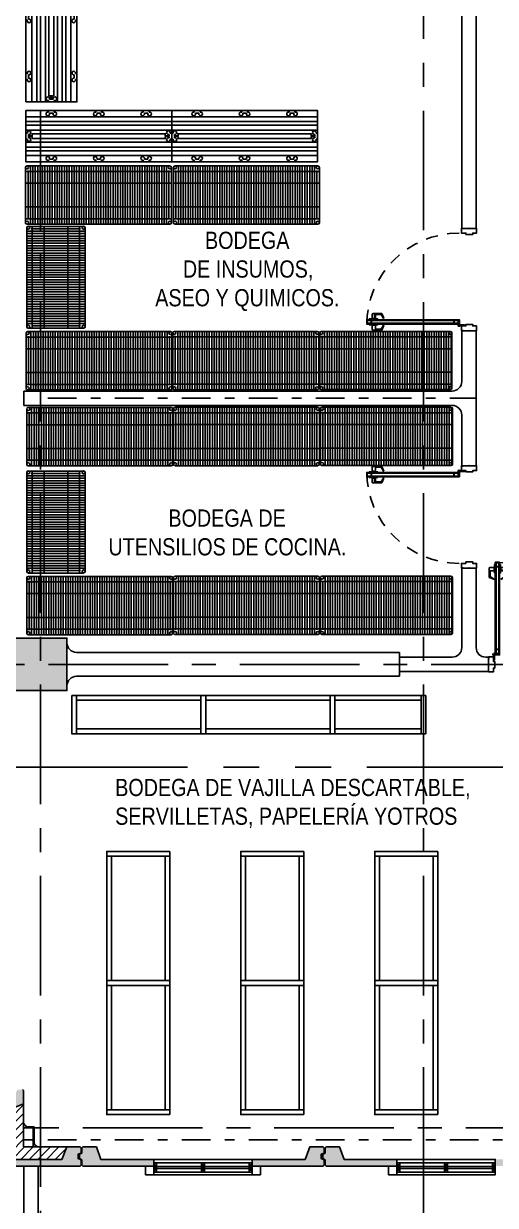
# Model space of a CAD drawing. Extents: x -28 to 149, y -33 to 76.
# Drawn here: x -0.18 to 4.75, y 3.47 to 15.82 of the extents above; entities that cross this region are included whole.
import ezdxf

# ---------------------------------------------------------------- set-up
doc = ezdxf.new("R2010")
doc.units = 0
for name, pattern in [('CENTER', [2, 1.25, -0.25, 0.25, -0.25]), ('DASHDOT', [1, 0.5, -0.25, 0, -0.25]), ('DASHDOT2', [12.7, 6.35, -3.175, 0, -3.175]), ('HIDDEN2', [0.1875, 0.125, -0.0625]), ('PHANTOM2', [1.25, 0.625, -0.125, 0.125, -0.125, 0.125, -0.125])]:
    doc.linetypes.add(name, pattern=pattern)
doc.layers.add('01', color=1, linetype='Continuous', lineweight=25)
for name, color, linetype in [('arq-columnas', 5, 'Continuous'), ('arq-ejes', 1, 'DASHDOT2'), ('arq-ejes-principales', 1, 'CENTER'), ('arq-hatch', 252, 'Continuous'), ('arq-indicacion de corte', 5, 'PHANTOM2'), ('arq-mobiliario', 1, 'Continuous'), ('arq-muro', 5, 'Continuous'), ('arq-pared mamposteria', 4, 'Continuous'), ('arq-paredes-liv', 3, 'Continuous'), ('arq-prefafricado', 1, 'Continuous'), ('arq-puertas', 2, 'Continuous'), ('arq-tarimas', 1, 'Continuous'), ('arq-text-area', 3, 'Continuous'), ('arq-ventanas', 2, 'Continuous'), ('arq-vigas exteriores', 3, 'Continuous')]:
    doc.layers.add(name, color=color, linetype=linetype)
doc.layers.add('mv', color=191, linetype='Continuous', plot=False)
doc.styles.add('dape 2', font='ARIALN.TTF', dxfattribs={"height": 2.5})

# ---------------------------------------------------------------- blocks, each defined once
blk = doc.blocks.new('DIV-V')
for p, q in [((0.03, 0.04), (0, -0.06)), ((0.03, -0.06), (0, 0.04))]:
    blk.add_line(p, q)
blk.add_lwpolyline([(0.03, 0.04), (0.03, -0.06), (0, -0.06), (0, 0.04)], close=True)
blk = doc.blocks.new('DRYDRY')
at = {"layer": 'arq-hatch'}
h = blk.add_hatch(color=256, dxfattribs=at)
h.paths.add_polyline_path([(31.472, 122.956), (31.472, 123.096), (31.462, 123.106), (31.407, 123.106), (31.395, 123.076), (31.35, 123.076), (31.337, 123.106), (31.282, 123.106), (31.272, 123.096), (31.272, 122.706), (31.342, 122.706), (31.342, 122.906)])
h.paths.add_polyline_path([(31.342, 122.706), (31.272, 122.706), (31.272, 122.316), (31.282, 122.306), (31.697, 122.306), (31.697, 122.376), (31.342, 122.376)])
h.paths.add_polyline_path([(31.697, 122.376), (31.697, 122.306), (32.062, 122.306), (32.072, 122.316), (32.072, 122.371), (32.042, 122.384), (32.042, 122.429), (32.072, 122.441), (32.072, 122.496), (32.062, 122.506), (31.922, 122.506), (31.872, 122.376)])
h = blk.add_hatch(color=256, dxfattribs=at)
h.paths.add_polyline_path([(32.832, 122.376), (32.28, 122.376), (32.232, 122.506), (32.09, 122.506), (32.08, 122.496), (32.08, 122.441), (32.056, 122.429), (32.056, 122.384), (32.08, 122.371), (32.08, 122.316), (32.09, 122.306), (32.832, 122.306)])
h.paths.add_polyline_path([(34.612, 122.371), (34.582, 122.384), (34.582, 122.429), (34.612, 122.441), (34.612, 122.496), (34.602, 122.506), (34.462, 122.506), (34.412, 122.376), (33.86, 122.376), (33.86, 122.306), (34.602, 122.306), (34.612, 122.316)])
h = blk.add_hatch(color=256, dxfattribs=at)
h.paths.add_polyline_path([(35.372, 122.376), (34.822, 122.376), (34.773, 122.506), (34.632, 122.506), (34.622, 122.496), (34.622, 122.441), (34.598, 122.429), (34.598, 122.384), (34.622, 122.371), (34.622, 122.316), (34.632, 122.306), (35.372, 122.306)])
h.paths.add_polyline_path([(37.148, 122.371), (37.118, 122.384), (37.118, 122.429), (37.148, 122.441), (37.148, 122.496), (37.138, 122.506), (36.998, 122.506), (36.948, 122.376), (36.4, 122.376), (36.4, 122.306), (37.138, 122.306), (37.148, 122.316)])
for p, q in [((32.832, 122.376), (32.832, 122.306)), ((35.372, 122.376), (35.372, 122.306))]:
    blk.add_line(p, q)
blk.add_lwpolyline([(31.997, 122.506, -0.000441), (31.997, 122.506), (31.997, 122.506)], format="xyb")
at = {"layer": 'arq-prefafricado'}
for p, q in [((32.832, 122.306), (32.832, 122.376)), ((33.86, 122.306), (33.86, 122.376)), ((35.372, 122.306), (35.372, 122.376))]:
    blk.add_line(p, q, dxfattribs=at)
for points in [[(31.462, 123.106), (31.472, 123.096), (31.472, 122.956), (31.342, 122.906)], [(31.342, 122.376), (31.872, 122.376), (31.922, 122.506), (32.062, 122.506), (32.072, 122.496), (32.072, 122.441), (32.042, 122.429), (32.042, 122.384), (32.072, 122.371), (32.072, 122.316), (32.062, 122.306), (31.282, 122.306)], [(32.832, 122.306), (32.09, 122.306), (32.08, 122.316), (32.08, 122.371), (32.056, 122.384), (32.056, 122.429), (32.08, 122.441), (32.08, 122.496), (32.09, 122.506), (32.232, 122.506), (32.232, 122.506), (32.28, 122.376), (32.832, 122.376)], [(33.86, 122.376), (34.412, 122.376), (34.462, 122.506), (34.462, 122.506), (34.602, 122.506), (34.612, 122.496), (34.612, 122.441), (34.582, 122.429), (34.582, 122.384), (34.612, 122.371), (34.612, 122.316), (34.602, 122.306), (33.86, 122.306)], [(35.372, 122.306), (34.632, 122.306), (34.622, 122.316), (34.622, 122.371), (34.598, 122.384), (34.598, 122.429), (34.622, 122.441), (34.622, 122.496), (34.632, 122.506), (34.773, 122.506), (34.773, 122.506), (34.822, 122.376), (35.372, 122.376)]]:
    blk.add_lwpolyline(points, dxfattribs=at)
at = {"layer": 'arq-ventanas'}
for p, q in [((32.832, 122.341), (33.86, 122.341)), ((35.372, 122.341), (36.4, 122.341)), ((32.832, 122.241), (33.86, 122.241)), ((32.862, 122.301), (33.331, 122.301)), ((32.862, 122.281), (33.331, 122.281)), ((33.361, 122.301), (33.83, 122.301)), ((33.361, 122.281), (33.83, 122.281)), ((35.372, 122.241), (36.4, 122.241)), ((35.402, 122.301), (35.871, 122.301)), ((35.402, 122.281), (35.871, 122.281)), ((35.901, 122.301), (36.37, 122.301)), ((35.901, 122.281), (36.37, 122.281))]:
    blk.add_line(p, q, dxfattribs=at)
for points in [[(32.746, 122.306), (32.746, 122.216), (32.832, 122.216), (32.832, 122.306)], [(33.946, 122.306), (33.946, 122.216), (33.86, 122.216), (33.86, 122.306)], [(35.286, 122.306), (35.286, 122.216), (35.372, 122.216), (35.372, 122.306)]]:
    blk.add_lwpolyline(points, dxfattribs=at)
for points in [[(32.832, 122.376), (32.832, 122.216), (33.86, 122.216), (33.86, 122.376)], [(35.372, 122.376), (35.372, 122.216), (36.4, 122.216), (36.4, 122.376)]]:
    blk.add_lwpolyline(points, close=True, dxfattribs=at)
at = {"layer": 'arq-ventanas', "rotation": 179.9993686240186}
for p in [(32.862, 122.281), (35.402, 122.281)]:
    blk.add_blockref('DIV-V', p, dxfattribs=at)
at = {"layer": 'arq-ventanas', "xscale": -0.9999999999999987, "rotation": 180.0006313759814}
for p in [(33.331, 122.281), (33.83, 122.281), (35.871, 122.281), (36.37, 122.281)]:
    blk.add_blockref('DIV-V', p, dxfattribs=at)
blk = doc.blocks.new('0.60x1.30')
for points in [[(0.66, 1.4), (0.66, 1.35), (0, 1.35), (0, 1.4)], [(0, 0.05), (0, 1.35), (0.05, 1.35), (0.05, 0.05)], [(0.66, 0.05), (0.66, 1.35), (0.61, 1.35), (0.61, 0.05)], [(0.66, 0), (0.66, 0.05), (0, 0.05), (0, 0)]]:
    blk.add_lwpolyline(points, close=True)
blk = doc.blocks.new('0.40x1.30')
for points in [[(0, 0.4), (0.05, 0.4), (0.05, 0), (0, 0)], [(1.35, 0.4), (0.05, 0.4), (0.05, 0.35), (1.35, 0.35)], [(1.4, 0.4), (1.35, 0.4), (1.35, 0), (1.4, 0)], [(1.35, 0), (0.05, 0), (0.05, 0.05), (1.35, 0.05)]]:
    blk.add_lwpolyline(points, close=True)
blk = doc.blocks.new('0.40x0.90')
for p, q in [((0.95, 0.4), (0.05, 0.4)), ((0.05, 0.4), (0.05, 0.35)), ((1, 0.4), (0.95, 0.4)), ((0.95, 0.4), (0.95, 0)), ((0.95, 0.35), (0.95, 0.4)), ((1, 0), (1, 0.4)), ((0.05, 0.35), (0.95, 0.35)), ((0.05, 0), (0.05, 0.05)), ((0.05, 0.05), (0.95, 0.05)), ((0.95, 0), (0.05, 0)), ((0.95, 0.05), (0.95, 0)), ((0.95, 0), (1, 0))]:
    blk.add_line(p, q)
blk.add_lwpolyline([(0, 0.4), (0.05, 0.4), (0.05, 0), (0, 0)], close=True)
blk = doc.blocks.new('*U140')
for p, q in [((-0.13, -0.889), (-0.179, -0.909)), ((-0.179, -1.006), (-0.179, -0.909)), ((-0.128, -0.892), (-0.169, -0.917)), ((-0.169, -0.984), (-0.169, -0.917)), ((-0.134, -0.978), (-0.169, -0.978)), ((-0.128, -0.986), (-0.167, -0.986)), ((-0.134, -0.978), (-0.128, -0.986)), ((-0.128, -0.892), (-0.13, -0.889)), ((-0.128, -1.016), (-0.128, -0.981)), ((-0.123, -0.981), (-0.128, -0.981)), ((-0.123, -1.043), (-0.123, -0.953)), ((-0.115, -0.953), (-0.123, -0.953)), ((-0.07, -0.953), (-0.062, -0.953)), ((-0.062, -1.043), (-0.062, -0.953)), ((-0.062, -0.981), (-0.057, -0.981)), ((-0.057, -0.892), (-0.055, -0.889)), ((-0.057, -0.892), (-0.016, -0.917)), ((-0.051, -0.978), (-0.057, -0.986)), ((-0.057, -1.016), (-0.057, -0.981)), ((-0.055, -0.889), (-0.006, -0.909)), ((-0.051, -0.978), (-0.016, -0.978)), ((-0.016, -0.984), (-0.016, -0.917)), ((-0.006, -1.006), (-0.006, -0.909)), ((-0.128, -1.011), (-0.174, -1.011)), ((-0.123, -1.016), (-0.128, -1.016)), ((-0.115, -1.043), (-0.123, -1.043)), ((-0.07, -1.043), (-0.062, -1.043)), ((-0.062, -1.016), (-0.057, -1.016)), ((-0.057, -1.011), (-0.011, -1.011))]:
    blk.add_line(p, q)
for points in [[(-1.063, 0.069), (-1.07, 0.069), (-1.07, 0.079), (-1.02, 0.079), (-1.02, 0.039), (-1.005, 0.039), (-1.005, -0.031), (-1.02, -0.031), (-1.02, -0.079), (-1.07, -0.079), (-1.07, -0.069), (-1.06, -0.069)], [(-0.007, 0.069), (0, 0.069), (0, 0.079), (-0.05, 0.079), (-0.05, 0.039), (-0.065, 0.039), (-0.065, -0.031), (-0.05, -0.031), (-0.05, -0.079), (0, -0.079), (0, -0.069), (-0.01, -0.069)], [(-0.065, -0.109), (-0.115, -0.109), (-0.115, -0.099), (-0.065, -0.099)], [(-0.051, -0.095), (-0.051, -0.045), (-0.061, -0.045), (-0.061, -0.095)]]:
    blk.add_lwpolyline(points)
for points in [[(-0.115, -1.068), (-0.07, -1.068), (-0.07, -0.109), (-0.115, -0.109)], [(-0.078, -0.154), (-0.108, -0.154), (-0.108, -0.114), (-0.078, -0.114)], [(-0.108, -0.159), (-0.078, -0.159), (-0.078, -1.018), (-0.108, -1.018)], [(-0.078, -1.023), (-0.108, -1.023), (-0.108, -1.063), (-0.078, -1.063)]]:
    blk.add_lwpolyline(points, close=True)
blk.add_circle((-0.056, -0.104), 0.01)
at = {"color": 251, "linetype": 'HIDDEN2'}
blk.add_arc((-0.056, -0.104), 0.964, 180, 270, dxfattribs=at)
for centre, radius, start, end in [((-0.167, -0.984), 0.002, 180, 270), ((-0.174, -1.006), 0.005, 180, 270), ((-0.011, -1.006), 0.005, 270, 0)]:
    blk.add_arc(centre, radius, start, end)
at = {"layer": 'mv'}
for p in [(-1.07, 0), (0, 0)]:
    blk.add_point(p, dxfattribs=at)
blk = doc.blocks.new('tp01')
at = {"color": 8}
for p, q in [((0.0978, 0.199), (0.1122, 0.199)), ((0.2928, 0.199), (0.3072, 0.199)), ((0.4878, 0.199), (0.5022, 0.199)), ((0, 0.185), (0.6, 0.185)), ((0, 0.165), (0.6, 0.165)), ((0, 0.15), (0.6, 0.15)), ((0, 0.13), (0.6, 0.13)), ((0.5938, 0.1169), (0.6, 0.1169)), ((0, 0.08), (0.6, 0.08)), ((0, 0.06), (0.6, 0.06)), ((0.5938, 0.0931), (0.6, 0.0931)), ((0, 0.045), (0.6, 0.045)), ((0, 0.025), (0.6, 0.025)), ((0.0978, 0.011), (0.1122, 0.011)), ((0.2928, 0.011), (0.3072, 0.011)), ((0.4878, 0.011), (0.5022, 0.011))]:
    blk.add_line(p, q, dxfattribs=at)
at = {"color": 2}
blk.add_lwpolyline([(0, 0.21), (0, 0), (0.6, 0), (0.6, 0.21)], close=True, dxfattribs=at)
at = {"color": 8}
for points in [[(0.0931, 0.21), (0.0931, 0.2038)], [(0.1169, 0.21), (0.1169, 0.2038)], [(0.2881, 0.21), (0.2881, 0.2038)], [(0.3119, 0.21), (0.3119, 0.2038)], [(0.4831, 0.21), (0.4831, 0.2038)], [(0.5069, 0.21), (0.5069, 0.2038)], [(0, 0.1169), (0.0062, 0.1169)], [(0.011, 0.1122), (0.011, 0.1066), (0.0263, 0.1066), (0.0263, 0.115), (0.5737, 0.115), (0.5737, 0.1066), (0.589, 0.1066), (0.589, 0.1122)], [(0.011, 0.0978), (0.011, 0.1034), (0.0263, 0.1034), (0.0263, 0.095), (0.5737, 0.095), (0.5737, 0.1034), (0.589, 0.1034), (0.589, 0.0978)], [(0, 0.0931), (0.0062, 0.0931)], [(0.0931, 0), (0.0931, 0.0062)], [(0.1169, 0), (0.1169, 0.0062)], [(0.2881, 0), (0.2881, 0.0062)], [(0.3119, 0), (0.3119, 0.0062)], [(0.4831, 0), (0.4831, 0.0062)], [(0.5069, 0), (0.5069, 0.0062)]]:
    blk.add_lwpolyline(points, dxfattribs=at)
for centre, start, end in [((0.0907, 0.1966), 71.4918, 18.5083), ((0.1193, 0.1966), 161.4917, 108.5082), ((0.2857, 0.1966), 71.4918, 18.5083), ((0.3143, 0.1966), 161.4917, 108.5082), ((0.4807, 0.1966), 71.4918, 18.5083), ((0.5093, 0.1966), 161.4917, 108.5082), ((0.0134, 0.1193), 251.4917, 198.5082), ((0.0134, 0.0907), 161.4918, 108.5083), ((0.5866, 0.1193), 341.4918, 288.5083), ((0.5866, 0.0907), 71.4917, 18.5082), ((0.0907, 0.0134), 341.4917, 288.5082), ((0.1193, 0.0134), 251.4918, 198.5083), ((0.2857, 0.0134), 341.4917, 288.5082), ((0.3143, 0.0134), 251.4918, 198.5083), ((0.4807, 0.0134), 341.4917, 288.5082), ((0.5093, 0.0134), 251.4918, 198.5083)]:
    blk.add_arc(centre, 0.00756, start, end, dxfattribs=at)
blk = doc.blocks.new('tp01medium')
at = {"color": 8}
for p, q in [((0.442, 15.004), (0.442, 16.222)), ((0.493, 15.004), (0.493, 16.222)), ((0.531, 15.004), (0.531, 16.222)), ((0.582, 15.004), (0.582, 16.222)), ((0.615, 16.206), (0.615, 16.222)), ((0.675, 16.206), (0.675, 16.222)), ((0.709, 15.004), (0.709, 16.222)), ((0.759, 15.004), (0.759, 16.222)), ((0.797, 15.004), (0.797, 16.222)), ((0.848, 15.004), (0.848, 16.222)), ((0.406, 15.87), (0.406, 15.906)), ((0.884, 15.87), (0.884, 15.906)), ((0.406, 15.252), (0.406, 15.289)), ((0.884, 15.252), (0.884, 15.289))]:
    blk.add_line(p, q, dxfattribs=at)
at = {"color": 2}
blk.add_lwpolyline([(0.378, 15.004), (0.912, 15.004), (0.912, 16.222), (0.378, 16.222)], close=True, dxfattribs=at)
at = {"color": 8}
for points in [[(0.62, 15.07), (0.62, 16.155), (0.641, 16.155), (0.641, 16.194), (0.627, 16.194)], [(0.671, 15.07), (0.671, 16.155), (0.649, 16.155), (0.649, 16.194), (0.663, 16.194)], [(0.378, 15.919), (0.394, 15.919)], [(0.378, 15.858), (0.394, 15.858)], [(0.912, 15.919), (0.896, 15.919)], [(0.912, 15.858), (0.896, 15.858)], [(0.62, 15.459), (0.62, 15.07), (0.641, 15.07), (0.641, 15.032), (0.627, 15.032)], [(0.671, 15.459), (0.671, 15.07), (0.649, 15.07), (0.649, 15.032), (0.663, 15.032)], [(0.378, 15.301), (0.394, 15.301)], [(0.378, 15.24), (0.394, 15.24)], [(0.912, 15.301), (0.896, 15.301)], [(0.912, 15.24), (0.896, 15.24)], [(0.615, 15.004), (0.615, 15.02)], [(0.675, 15.004), (0.675, 15.02)]]:
    blk.add_lwpolyline(points, dxfattribs=at)
for centre, start, end in [((0.609, 16.188), 71.4918, 18.5083), ((0.682, 16.188), 161.4917, 108.5082), ((0.412, 15.925), 251.4917, 198.5082), ((0.878, 15.925), 341.4918, 288.5083), ((0.412, 15.852), 161.4918, 108.5083), ((0.878, 15.852), 71.4917, 18.5082), ((0.412, 15.307), 251.4917, 198.5082), ((0.878, 15.307), 341.4918, 288.5083), ((0.412, 15.234), 161.4918, 108.5083), ((0.878, 15.234), 71.4917, 18.5082), ((0.609, 15.038), 341.4917, 288.5082), ((0.682, 15.038), 251.4918, 198.5083)]:
    blk.add_arc(centre, 0.0192, start, end, dxfattribs=at)
blk = doc.blocks.new('ep01')
at = {"color": 2}
for p, q in [((1.138, 22.554), (1.138, 21.976)), ((2.646, 22.57), (1.154, 22.57)), ((2.662, 21.976), (2.662, 22.554)), ((1.154, 21.96), (2.646, 21.96))]:
    blk.add_line(p, q, dxfattribs=at)
at = {"color": 8}
for p, q in [((2.662, 22.512), (1.138, 22.512)), ((1.163, 22.008), (1.163, 22.521)), ((1.189, 21.96), (1.189, 22.57)), ((1.214, 21.96), (1.214, 22.57)), ((1.239, 21.96), (1.239, 22.57)), ((1.265, 21.96), (1.265, 22.57)), ((1.29, 21.96), (1.29, 22.57)), ((1.316, 21.96), (1.316, 22.57)), ((1.341, 21.96), (1.341, 22.57)), ((1.366, 21.96), (1.366, 22.57)), ((1.392, 21.96), (1.392, 22.57)), ((1.417, 21.96), (1.417, 22.57)), ((1.443, 21.96), (1.443, 22.57)), ((1.468, 21.96), (1.468, 22.57)), ((1.493, 21.96), (1.493, 22.57)), ((1.519, 21.96), (1.519, 22.57)), ((1.544, 21.96), (1.544, 22.57)), ((1.57, 21.96), (1.57, 22.57)), ((1.595, 21.96), (1.595, 22.57)), ((1.62, 21.96), (1.62, 22.57)), ((1.646, 21.96), (1.646, 22.57)), ((1.671, 21.96), (1.671, 22.57)), ((1.697, 21.96), (1.697, 22.57)), ((1.722, 21.96), (1.722, 22.57)), ((1.747, 21.96), (1.747, 22.57)), ((1.773, 21.96), (1.773, 22.57)), ((1.798, 21.96), (1.798, 22.57)), ((1.824, 21.96), (1.824, 22.57)), ((1.849, 21.96), (1.849, 22.57)), ((1.874, 21.96), (1.874, 22.57)), ((1.9, 21.96), (1.9, 22.57)), ((1.925, 21.96), (1.925, 22.57)), ((1.951, 21.96), (1.951, 22.57)), ((1.976, 21.96), (1.976, 22.57)), ((2.001, 21.96), (2.001, 22.57)), ((2.027, 21.96), (2.027, 22.57)), ((2.052, 21.96), (2.052, 22.57)), ((2.078, 21.96), (2.078, 22.57)), ((2.103, 21.96), (2.103, 22.57)), ((2.128, 21.96), (2.128, 22.57)), ((2.154, 21.96), (2.154, 22.57)), ((2.179, 21.96), (2.179, 22.57)), ((2.205, 21.96), (2.205, 22.57)), ((2.23, 21.96), (2.23, 22.57)), ((2.255, 21.96), (2.255, 22.57)), ((2.281, 21.96), (2.281, 22.57)), ((2.306, 21.96), (2.306, 22.57)), ((2.332, 21.96), (2.332, 22.57)), ((2.357, 21.96), (2.357, 22.57)), ((2.382, 21.96), (2.382, 22.57)), ((2.408, 21.96), (2.408, 22.57)), ((2.433, 21.96), (2.433, 22.57)), ((2.459, 21.96), (2.459, 22.57)), ((2.484, 21.96), (2.484, 22.57)), ((2.509, 21.96), (2.509, 22.57)), ((2.535, 21.96), (2.535, 22.57)), ((2.56, 21.96), (2.56, 22.57)), ((2.586, 21.96), (2.586, 22.57)), ((2.611, 21.96), (2.611, 22.57)), ((2.636, 22.008), (2.636, 22.521)), ((2.662, 22.389), (1.138, 22.389)), ((2.662, 22.141), (1.138, 22.141)), ((2.662, 22.017), (1.138, 22.017))]:
    blk.add_line(p, q, dxfattribs=at)
at = {"color": 2}
for centre in [(1.154, 22.554), (2.646, 22.554), (1.154, 21.976), (2.646, 21.976)]:
    blk.add_circle(centre, 0.0159, dxfattribs=at)
blk = doc.blocks.new('ep01medium')
at = {"color": 2}
for p, q in [((2.925, 13.312), (2.925, 12.735)), ((4.289, 13.328), (2.941, 13.328)), ((4.304, 12.735), (4.304, 13.312)), ((2.941, 12.719), (4.289, 12.719))]:
    blk.add_line(p, q, dxfattribs=at)
at = {"color": 8}
for p, q in [((2.925, 13.271), (4.304, 13.271)), ((2.951, 13.28), (2.951, 12.767)), ((2.976, 13.328), (2.976, 12.719)), ((3.001, 13.328), (3.001, 12.719)), ((3.027, 13.328), (3.027, 12.719)), ((3.052, 13.328), (3.052, 12.719)), ((3.078, 13.328), (3.078, 12.719)), ((3.103, 13.328), (3.103, 12.719)), ((3.128, 13.328), (3.128, 12.719)), ((3.154, 13.328), (3.154, 12.719)), ((3.179, 13.328), (3.179, 12.719)), ((3.205, 13.328), (3.205, 12.719)), ((3.23, 13.328), (3.23, 12.719)), ((3.255, 13.328), (3.255, 12.719)), ((3.281, 13.328), (3.281, 12.719)), ((3.306, 13.328), (3.306, 12.719)), ((3.332, 13.328), (3.332, 12.719)), ((3.357, 13.328), (3.357, 12.719)), ((3.382, 13.328), (3.382, 12.719)), ((3.408, 13.328), (3.408, 12.719)), ((3.433, 13.328), (3.433, 12.719)), ((3.459, 13.328), (3.459, 12.719)), ((3.484, 13.328), (3.484, 12.719)), ((3.509, 13.328), (3.509, 12.719)), ((3.535, 13.328), (3.535, 12.719)), ((3.56, 13.328), (3.56, 12.719)), ((3.586, 13.328), (3.586, 12.719)), ((3.611, 13.328), (3.611, 12.719)), ((3.636, 13.328), (3.636, 12.719)), ((3.662, 13.328), (3.662, 12.719)), ((3.687, 13.328), (3.687, 12.719)), ((3.713, 13.328), (3.713, 12.719)), ((3.738, 13.328), (3.738, 12.719)), ((3.763, 13.328), (3.763, 12.719)), ((3.789, 13.328), (3.789, 12.719)), ((3.814, 13.328), (3.814, 12.719)), ((3.84, 13.328), (3.84, 12.719)), ((3.865, 13.328), (3.865, 12.719)), ((3.89, 13.328), (3.89, 12.719)), ((3.916, 13.328), (3.916, 12.719)), ((3.941, 13.328), (3.941, 12.719)), ((3.967, 13.328), (3.967, 12.719)), ((3.992, 13.328), (3.992, 12.719)), ((4.017, 13.328), (4.017, 12.719)), ((4.043, 13.328), (4.043, 12.719)), ((4.068, 13.328), (4.068, 12.719)), ((4.094, 13.328), (4.094, 12.719)), ((4.119, 13.328), (4.119, 12.719)), ((4.144, 13.328), (4.144, 12.719)), ((4.17, 13.328), (4.17, 12.719)), ((4.195, 13.328), (4.195, 12.719)), ((4.221, 13.328), (4.221, 12.719)), ((4.246, 13.328), (4.246, 12.719)), ((4.271, 13.328), (4.271, 12.719)), ((4.297, 13.328), (4.297, 12.719)), ((2.925, 13.147), (4.304, 13.147)), ((2.925, 12.9), (4.304, 12.9)), ((2.925, 12.776), (4.304, 12.776))]:
    blk.add_line(p, q, dxfattribs=at)
at = {"color": 2}
for centre in [(2.941, 13.312), (4.289, 13.312), (2.941, 12.735), (4.289, 12.735)]:
    blk.add_circle(centre, 0.0159, dxfattribs=at)
blk = doc.blocks.new('ep01 small')
at = {"color": 2}
for p, q in [((-2.902, 12.134), (-2.902, 11.099)), ((-2.308, 12.149), (-2.886, 12.149)), ((-2.292, 11.099), (-2.292, 12.134)), ((-2.886, 11.083), (-2.308, 11.083))]:
    blk.add_line(p, q, dxfattribs=at)
at = {"color": 8}
for p, q in [((-2.855, 12.124), (-2.341, 12.124)), ((-2.845, 11.083), (-2.845, 12.149)), ((-2.721, 11.083), (-2.721, 12.149)), ((-2.473, 11.083), (-2.473, 12.149)), ((-2.35, 11.083), (-2.35, 12.149)), ((-2.902, 12.099), (-2.292, 12.099)), ((-2.902, 12.073), (-2.292, 12.073)), ((-2.902, 12.048), (-2.292, 12.048)), ((-2.902, 12.022), (-2.292, 12.022)), ((-2.902, 11.997), (-2.292, 11.997)), ((-2.902, 11.972), (-2.292, 11.972)), ((-2.902, 11.946), (-2.292, 11.946)), ((-2.902, 11.921), (-2.292, 11.921)), ((-2.902, 11.895), (-2.292, 11.895)), ((-2.902, 11.87), (-2.292, 11.87)), ((-2.902, 11.845), (-2.292, 11.845)), ((-2.902, 11.819), (-2.292, 11.819)), ((-2.902, 11.794), (-2.292, 11.794)), ((-2.902, 11.768), (-2.292, 11.768)), ((-2.902, 11.743), (-2.292, 11.743)), ((-2.902, 11.718), (-2.292, 11.718)), ((-2.902, 11.692), (-2.292, 11.692)), ((-2.902, 11.667), (-2.292, 11.667)), ((-2.902, 11.641), (-2.292, 11.641)), ((-2.902, 11.616), (-2.292, 11.616)), ((-2.902, 11.591), (-2.292, 11.591)), ((-2.902, 11.565), (-2.292, 11.565)), ((-2.902, 11.54), (-2.292, 11.54)), ((-2.902, 11.514), (-2.292, 11.514)), ((-2.902, 11.489), (-2.292, 11.489)), ((-2.902, 11.464), (-2.292, 11.464)), ((-2.902, 11.438), (-2.292, 11.438)), ((-2.902, 11.413), (-2.292, 11.413)), ((-2.902, 11.387), (-2.292, 11.387)), ((-2.902, 11.362), (-2.292, 11.362)), ((-2.902, 11.337), (-2.292, 11.337)), ((-2.902, 11.311), (-2.292, 11.311)), ((-2.902, 11.286), (-2.292, 11.286)), ((-2.902, 11.26), (-2.292, 11.26)), ((-2.902, 11.235), (-2.292, 11.235)), ((-2.902, 11.21), (-2.292, 11.21)), ((-2.902, 11.184), (-2.292, 11.184)), ((-2.902, 11.159), (-2.292, 11.159)), ((-2.902, 11.133), (-2.292, 11.133)), ((-2.854, 11.108), (-2.341, 11.108))]:
    blk.add_line(p, q, dxfattribs=at)
at = {"color": 2}
for centre in [(-2.886, 12.134), (-2.308, 12.134), (-2.886, 11.099), (-2.308, 11.099)]:
    blk.add_circle(centre, 0.0159, dxfattribs=at)

msp = doc.modelspace()

# ---------------------------------------------------------------- hatches: boundary and pattern name
at = {"layer": 'arq-hatch'}
h = msp.add_hatch(dxfattribs=at)
h.set_pattern_fill('LINE', color=8, scale=0.02, angle=45, style=0)
h.set_pattern_definition([(45, (56.22398, 4.97406), (-0.04490128, 0.04490128), [])])
h.paths.add_polyline_path([(56.306, 6.62), (56.176, 6.67), (56.176, 4.448), (56.306, 4.497)])
h.paths.add_polyline_path([(56.305, 4.088), (56.176, 4.137), (56.176, 3.994), (56.085, 3.994), (56.135, 3.864), (56.305, 3.864)])
h.paths.add_polyline_path([(55.773, 3.994), (53.932, 3.994), (53.932, 3.864), (54.145, 3.864), (55.173, 3.864), (55.725, 3.864)])
h.paths.add_polyline_path([(53.932, 3.994), (53.832, 3.994), (53.832, 3.864), (53.932, 3.864)])
h.paths.add_polyline_path([(53.832, 3.994), (53.543, 3.994), (53.593, 3.864), (53.832, 3.864)])
h.paths.add_polyline_path([(-0.178, 4.53), (-0.308, 4.48), (-0.308, 4.281), (-0.178, 4.281)])
h.paths.add_polyline_path([(-0.178, 4.281), (-0.308, 4.281), (-0.308, 4.156), (-0.178, 4.156)])
h.paths.add_polyline_path([(0, 4.08), (-0.178, 4.08), (-0.178, 4.156), (-0.308, 4.156), (-0.308, 3.95), (0, 3.95)])
h.paths.add_polyline_path([(0.272, 4.08), (0, 4.08), (0, 3.95), (0.222, 3.95)])
h.paths.add_polyline_path([(10.314, 5.62), (8.257, 5.624), (8.277, 5.57), (8.772, 5.57), (9.8, 5.57), (10.295, 5.57)])
h.paths.add_polyline_path([(10.345, 5.7), (8.229, 5.7), (8.257, 5.624), (10.314, 5.62)])
h.paths.add_polyline_path([(12.772, 5.7), (10.656, 5.7), (10.686, 5.619), (12.739, 5.615)])
h.paths.add_polyline_path([(12.739, 5.615), (10.686, 5.619), (10.705, 5.57), (11.199, 5.57), (12.227, 5.57), (12.227, 5.57), (12.722, 5.57)])
h.paths.add_polyline_path([(13.1, 5.7), (13.083, 5.7), (13.1, 5.655)])
h.paths.add_polyline_path([(56.306, 8.638), (56.175, 8.688), (56.175, 8.116), (56.175, 8.1), (56.175, 8.05), (56.306, 8.05)])
h.paths.add_polyline_path([(56.306, 8.05), (56.175, 8.05), (56.175, 7.231), (56, 7.231), (56.175, 7.226), (56, 7.22), (56.175, 7.22), (56.175, 6.981), (56.306, 7.03)])
h.paths.add_polyline_path([(49.646, 35.08), (48.557, 35.08), (48.509, 34.95), (49.646, 34.95)])
h.paths.add_polyline_path([(50.58, 35.08), (49.646, 35.08), (49.646, 34.95), (50.63, 34.95)])
h.paths.add_polyline_path([(51.079, 35.08), (50.988, 35.08), (50.94, 34.95), (51.079, 34.95)])
h.paths.add_polyline_path([(51.229, 35.08), (51.079, 35.08), (51.079, 34.95), (51.229, 34.95)])
h.paths.add_polyline_path([(53.006, 35.08), (51.229, 35.08), (51.229, 34.95), (53.056, 34.95)])
h.paths.add_polyline_path([(20.511, 35.08), (20, 35.08), (20, 34.95), (20.511, 34.95)])
h.paths.add_polyline_path([(20, 35.08), (19.482, 35.08), (19.482, 34.95), (20, 34.95)])
h.paths.add_polyline_path([(42.086, 35.08), (41.057, 35.08), (41.057, 34.95), (42.086, 34.95)])
h.paths.add_polyline_path([(41.057, 35.08), (40.563, 35.08), (40.513, 34.95), (41.057, 34.95)])
h.paths.add_polyline_path([(42.58, 35.08), (42.086, 35.08), (42.086, 34.95), (42.629, 34.95)])
edge = h.paths.add_edge_path()
edge.add_line((34.58, 35.08), (34.4, 35.08))
edge.add_arc((34.4, 34.98), 0.1, 90, 180)
edge.add_line((34.3, 34.98), (34.3, 34.95))
edge.add_line((34.3, 34.95), (34.628, 34.95))
edge.add_line((34.628, 34.95), (34.58, 35.08))
h.paths.add_polyline_path([(37.006, 35.08), (34.988, 35.08), (34.938, 34.95), (37.054, 34.95)])
h.paths.add_polyline_path([(39.437, 35.08), (37.414, 35.08), (37.364, 34.95), (39.486, 34.95)])
h.paths.add_polyline_path([(18.573, 35.08), (17.4, 35.08), (17.4, 34.95), (18.622, 34.95)])
h.paths.add_polyline_path([(19.482, 35.08), (18.988, 35.08), (18.939, 34.95), (19.482, 34.95)])
h.paths.add_polyline_path([(20.973, 35.08), (20.511, 35.08), (20.511, 34.95), (20.973, 34.95)])
h.paths.add_polyline_path([(8.511, 34.95), (8.559, 35.08), (10.579, 35.08), (10.629, 34.95)])
edge = h.paths.add_edge_path()
edge.add_line((10.942, 34.95), (10.99, 35.08))
edge.add_line((10.99, 35.08), (13.008, 35.08))
edge.add_line((13.008, 35.08), (13.033, 35.015))
edge.add_line((13.033, 35.015), (13.058, 34.95))
edge.add_line((13.058, 34.95), (10.942, 34.95))

# ---------------------------------------------------------------- linework, layer by layer
at = {"layer": '01'}
for p in [(-0.178, 4.53), (0.272, 4.08)]:
    msp.add_line(p, (-0.178, 4.08), dxfattribs=at)
at = {"layer": 'arq-columnas'}
for points in [[(-0.275, 9.4), (0.275, 9.4), (0.275, 8.85), (-0.275, 8.85)], [(-0.178, 4.08), (-0.178, 4.28), (-0.078, 4.28), (-0.078, 4.08)]]:
    msp.add_lwpolyline(points, close=True, dxfattribs=at)
at = {"layer": 'arq-ejes', "linetype": 'DASHDOT', "ltscale": 0.6}
for p, q in [((0.075, 11.907), (4.55, 11.907)), ((4, 4.381), (4, -0.5)), ((8.075, 4.156), (-0.385, 4.156))]:
    msp.add_line(p, q, dxfattribs=at)
at = {"layer": 'arq-ejes-principales'}
for p, q in [((0, 36.913), (0, -2.679)), ((4, 36.913), (4, -2.679)), ((-5.919, 9.125), (59.88, 9.125)), ((-5.559, 4.281), (60.008, 4.281))]:
    msp.add_line(p, q, dxfattribs=at)
at = {"layer": 'arq-hatch'}
msp.add_solid([(-0.275, 9.4), (0.275, 9.4), (-0.275, 8.85), (0.275, 8.85)], dxfattribs=at)
at = {"layer": 'arq-indicacion de corte', "ltscale": 3}
msp.add_line((-7.841, 8.05), (63.8, 8.05), dxfattribs=at)
at = {"layer": 'arq-muro'}
for p, q in [((0.275, 9.35), (0.275, 8.895)), ((0.375, 9.25), (3.75, 9.25)), ((3.75, 9.25), (3.75, 9)), ((3.75, 9), (0.375, 9))]:
    msp.add_line(p, q, dxfattribs=at)
for centre, start, end in [((0.375, 9.35), 180, 270), ((0.375, 8.9), 90, 180)]:
    msp.add_arc(centre, 0.1, start, end, dxfattribs=at)
at = {"layer": 'arq-pared mamposteria'}
for p, q in [((-0.175, 1.25), (-0.175, 3.88)), ((-0.025, 3.88), (-0.175, 3.88)), ((-0.025, 1.25), (-0.025, 3.88))]:
    msp.add_line(p, q, dxfattribs=at)
at = {"layer": 'arq-paredes-liv'}
for p, q in [((4.4, 13.68), (4.4, 16.95)), ((4.55, 13.68), (4.55, 16.95)), ((4.4, 13.68), (4.55, 13.68)), ((4.4, 12.082), (4.4, 12.613)), ((4.4, 12.613), (4.55, 12.613)), ((-0.175, 11.982), (4.3, 11.982)), ((-0.175, 11.982), (-0.175, 11.832)), ((4.4, 9.3), (4.4, 10.131)), ((4.4, 10.131), (4.55, 10.131)), ((4.55, 9.3), (4.55, 10.131)), ((3.75, 9.2), (4.3, 9.2)), ((3.75, 9.2), (3.75, 9.05)), ((4.65, 9.2), (4.68, 9.2)), ((4.68, 9.2), (4.68, 9.05)), ((3.75, 9.05), (4.68, 9.05)), ((-0.128, 4.29), (-0.068, 4.29)), ((-0.068, 4.29), (-0.068, 4.13))]:
    msp.add_line(p, q, dxfattribs=at)
msp.add_lwpolyline([(4.55, 12.613), (4.55, 11.201), (4.4, 11.201), (4.4, 11.732, 0.414214), (4.3, 11.832), (-0.175, 11.832)], format="xyb", dxfattribs=at)
for centre, radius, start, end in [((4.3, 12.082), 0.1, 270, 0), ((4.3, 9.3), 0.1, 270, 0), ((4.65, 9.3), 0.1, 180, 270), ((-0.128, 4.34), 0.05, 180, 270), ((-0.018, 4.13), 0.05, 180, 270)]:
    msp.add_arc(centre, radius, start, end, dxfattribs=at)
at = {"layer": 'arq-vigas exteriores'}
msp.add_lwpolyline([(0.271, 4.077, -0.073345), (0.3, 4.081), (0.3, 4.081)], format="xyb", dxfattribs=at)

# ---------------------------------------------------------------- block references
at = {"layer": 'arq-mobiliario'}
for name, p in [('0.40x1.30', (0.325, 8.4)), ('0.40x1.30', (1.675, 8.4)), ('0.40x0.90', (3.025, 8.4)), ('0.60x1.30', (0.69, 5.769)), ('0.60x1.30', (2.09, 5.769)), ('0.60x1.30', (3.49, 5.769)), ('0.60x1.30', (0.69, 4.419)), ('0.60x1.30', (2.09, 4.419)), ('0.60x1.30', (3.49, 4.419))]:
    msp.add_blockref(name, p, dxfattribs=at)
at = {"layer": 'arq-prefafricado', "color": 2}
msp.add_blockref('DRYDRY', (-31.65, -118.426), dxfattribs=at)
at = {"layer": 'arq-puertas', "color": 253}
for p, rotation in [((4.475, 12.613), 270), ((4.68, 9.125), 180)]:
    msp.add_blockref('*U140', p, dxfattribs=dict(at, rotation=rotation))
at = {"layer": 'arq-puertas', "color": 253, "xscale": -1, "rotation": 270}
msp.add_blockref('*U140', (4.475, 11.201), dxfattribs=at)
at = {"layer": 'arq-tarimas'}
for name, p in [('tp01medium', (-0.533, 0)), ('ep01 small', (2.757, 1.555)), ('ep01medium', (-0.009, -0.722)), ('ep01medium', (-0.002, -1.516)), ('ep01 small', (2.757, -1.003)), ('ep01medium', (-0.002, -3.281))]:
    msp.add_blockref(name, p, dxfattribs=at)
at = {"layer": 'arq-tarimas', "xscale": 2.540000000000001, "yscale": 2.540000000000001, "zscale": 2.540000000000001}
for p in [(-0.155, 14.38), (1.369, 14.38)]:
    msp.add_blockref('tp01', p, dxfattribs=at)
at = {"layer": 'arq-tarimas', "rotation": 180}
for p in [(2.504, 36.296), (4.05, 36.296), (2.51, 34.564), (4.043, 34.566), (2.517, 33.77), (4.05, 33.772), (2.517, 32.005), (4.05, 32.007)]:
    msp.add_blockref('ep01', p, dxfattribs=at)

# ---------------------------------------------------------------- texts
at = {"layer": 'arq-text-area', "char_height": 0.18, "attachment_point": 1, "style": 'dape 2'}
for s, insert, width in [('\\pi0.81523;BODEGA \\P\\pi0.58416;DE INSUMOS,\\P\\pi0.29531;ASEO Y QUIMICOS.', (0.902, 13.648), 2.49805), ('\\pi0.66772;BODEGA DE\\P\\pi0.041285;UTENSILIOS DE COCINA.', (0.667, 10.744), 2.53516), ('BODEGA DE VAJILLA DESCARTABLE, SERVILLETAS, PAPELERÍA YOTROS', (0.779, 7.928), 4.57902)]:
    msp.add_mtext(s, dxfattribs=dict(at, insert=insert, width=width))

doc.saveas('drawing.dxf')
